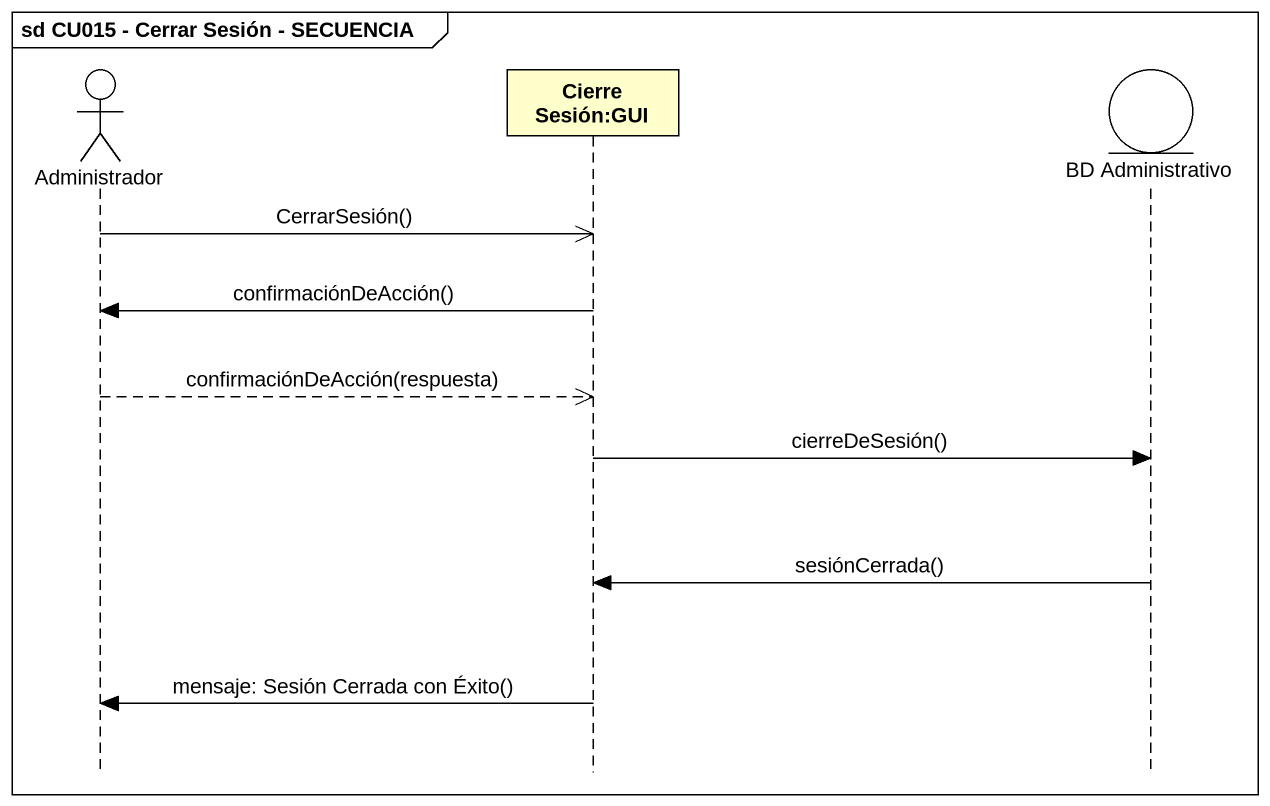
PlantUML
@startuml
mainframe sd CU015 - Cerrar Sesión - SECUENCIA
hide footbox
actor Administrador
participant "Cierre Sesión:GUI" as Cierre_Sesión_GUI
entity "BD Administrativo" as BD_Administrativo

Administrador ->> Cierre_Sesión_GUI : CerrarSesión()
Cierre_Sesión_GUI -> Administrador : confirmaciónDeAcción()
Administrador -->> Cierre_Sesión_GUI : confirmaciónDeAcción(respuesta)
Cierre_Sesión_GUI -> BD_Administrativo : cierreDeSesión()
BD_Administrativo -> Cierre_Sesión_GUI : sesiónCerrada()
Cierre_Sesión_GUI -> Administrador : mensaje: Sesión Cerrada con Éxito()
@enduml
